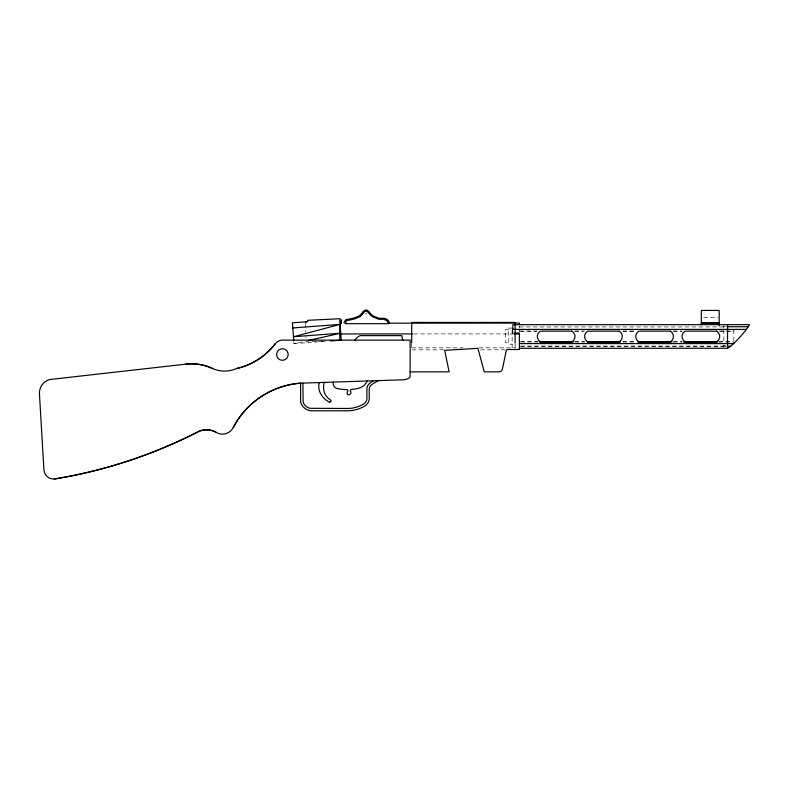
<?xml version="1.0" encoding="UTF-8"?>
<svg xmlns="http://www.w3.org/2000/svg" width="789" height="789" viewBox="0 0 789 789"><rect width="100%" height="100%" fill="white"/><g stroke="black" fill="none" stroke-linecap="round" stroke-linejoin="round"><path stroke-width="0.59" stroke-dasharray="3.94 2.96" d="M364.942 313.795L366.855 313.795M293.814 341.39L293.981 343.708L304.771 341.282M293.981 343.708L327.011 341.213M322.839 341.252L306.093 341.884L305.905 336.992M703.699 317.395L718 317.395M723.059 326.735L726.422 326.735M519.399 326.942L723.829 326.942M512.15 328.086L508.649 328.086L508.649 344.162L512.15 344.162M508.649 329.605L505.374 329.605L505.374 342.653L508.649 342.653M519.399 330.986L537.891 330.986M574.826 330.976L584.718 330.986M622.856 330.976L636.476 330.986M673.352 330.976L682.081 330.986M718.917 330.976L733.839 330.976M520.632 331.528L536.638 331.528M574.826 331.528L583.446 331.528M622.856 331.528L635.175 331.528M673.352 331.528L681.972 331.528M720.15 331.528L733.839 331.528M515.089 333.076L512.613 333.076L512.613 328.421M413.604 333.934L513.244 333.934M520.632 341.479L537.871 341.479M574.826 341.479L584.679 341.479M622.856 341.479L636.398 341.479M673.352 341.479L681.972 341.479M718.917 341.479L732.784 341.479M520.632 342.031L537.891 342.022M574.826 342.031L584.718 342.022M622.856 342.031L636.476 342.022M673.352 342.031L682.081 342.022M718.917 342.031L733.839 342.022M723.829 345.523L725.683 345.493M520.632 346.065L723.829 346.065M723.059 346.233L726.422 346.233M520.632 346.746L723.829 346.746M411.7 347.841L463.153 347.841M479.071 347.841L515.089 347.841M443.704 349.823L411.7 349.823L411.7 343.925M480.629 349.823L505.246 349.823M305.402 323.529L305.728 332.09M733.839 330.068L733.839 341.479M723.829 325.729L723.829 327.849M723.829 329.92L723.829 343.254M723.829 345.158L723.829 347.268M519.399 326.252L519.399 327.849M519.399 330.068L519.399 331.528M515.089 343.925L515.089 347.988M512.85 328.421L512.85 333.076M512.15 330.266L512.15 347.841"/><path stroke-width="1.18" d="M727.537 346.263L730.683 346.263C737.676 339.862 744.569 332.8 749.55 324.664L512.85 324.703L512.85 329.398M360.001 316.645L354.991 318.736A59.994 59.994 0 0 1 346.647 320.541L346.095 320.847A1.726 1.726 0 0 1 346.085 321.981L344.98 323.668L388.513 323.668L386.788 320.492L383.119 319.18A15.514 15.514 0 0 1 378.365 319.131L372.477 316.714A18.157 18.157 0 0 1 368.029 312.128L365.879 311.024L363.837 312.247A16.115 16.115 0 0 1 359.991 316.636M519.399 348.304L727.537 348.265L730.683 346.233M343.955 322.602L345.878 319.614A1.519 1.519 0 0 1 346.775 319.515L347.545 319.367A58.79 58.79 0 0 0 354.705 317.75L359.37 315.837A15.06 15.06 0 0 0 362.96 311.734L365.238 310.067A3.827 3.827 0 0 1 367.072 310.156L368.887 311.527A17.131 17.131 0 0 0 373.089 315.866L378.533 318.115A14.498 14.498 0 0 0 382.093 318.263C385.249 317.75 388.957 319.782 389.539 323.086M378.523 380.614L374.252 382.981A19.735 19.735 0 0 0 371.333 385.002A4.862 4.862 0 0 0 369.301 388.711A85.784 85.784 0 0 0 369.301 397.636A9.143 9.143 0 0 1 364.912 405.931A33.444 33.444 0 0 1 347.545 410.793L310.777 410.793A11.805 11.805 0 0 1 300.589 401.759L300.589 383.178L402.834 379.805A13.541 13.541 0 0 0 409.599 377.734A5.326 5.326 0 0 0 410.142 375.396L410.142 340.138L282.107 340.138A8.945 8.945 0 0 0 275.381 343.619A68.702 68.337 57.4 0 1 236.375 368.611A29.361 29.361 0 0 1 212.764 368.611A50.831 50.062 -80.6 0 0 185.8 364.153L49.49 379.558A14.113 14.113 0 0 0 39.45 393.908L43.928 469.889A9.705 9.705 0 0 0 54.293 479.002A487.937 486.921 71.9 0 0 196.717 432.451A19.518 19.508 -90 0 1 216.344 432.451A12.19 12.131 73.9 0 0 233.238 427.549A82.953 82.953 0 0 1 300.589 383.178A82.983 82.953 59.3 0 0 233.238 427.569M305.353 322.306L305.668 322.228A3.521 3.521 0 0 0 307.858 320.295L339.398 318.766A1.785 1.785 0 0 1 341.252 320.295L341.331 323.076M308.371 340.473L340.73 333.185L293.459 336.765L340.059 324.378L292.798 327.958M324.802 382.409L324.072 383A18.108 18.108 0 0 0 324.072 391.245A13.482 13.482 0 0 0 330.236 399.717L331.153 400.713A1.509 1.509 0 0 1 329.575 402.143M306.951 321.734L292.403 322.839L293.725 340.237M330.344 340.966L341.252 340.138L339.734 320.107M701.322 322.8L719.183 322.8M701.322 322.957L719.183 322.957M701.322 323.115L719.183 323.115M727.537 326.735L748.406 326.735M512.613 329.398L746.463 329.398M515.089 333.076L519.399 333.076L519.399 349.488L507.938 349.488A1.785 1.785 0 0 0 506.193 350.908L502.396 369.114A3.442 3.442 0 0 1 499.033 371.856L484.259 371.856L477.897 348.304L444.68 350.346L449.119 371.856L410.142 371.856M339.793 333.934L412.371 333.934M514.477 333.934L519.399 333.934M539.114 342.022L573.623 342.022M587.184 342.022L620.46 342.022M637.709 342.022L672.218 342.022M683.313 342.022L717.812 342.022M519.399 343.609L733.898 343.609L733.839 342.929M329.378 402.114L328.392 401.621A19.952 19.952 0 0 1 320.482 393.445A15.257 15.257 0 0 1 318.963 383.898A2.406 2.406 0 0 1 319.644 382.576M388.513 323.194L519.399 323.076L519.399 324.703M341.252 320.965L341.341 323.362M727.537 324.703L727.537 348.304M719.183 325.749L719.183 310.422L701.322 310.422L701.322 324.703M515.089 342.978L515.089 322.425L411.7 322.425L411.7 342.978M339.793 324.496L339.793 340.138M302.917 383.109L303.124 402.153A9.478 9.478 0 0 0 310.077 408.317L347.515 408.465A31.116 31.116 0 0 0 363.69 403.948L364.212 403.593A6.815 6.815 0 0 0 366.974 398.366L366.974 397.705A88.25 88.25 0 0 1 366.974 388.504L367.102 387.517A7.2 7.2 0 0 1 369.144 383.789L369.854 383.207A22.033 22.033 0 0 1 373.424 380.781M275.381 343.619A68.574 68.337 57.4 0 1 236.375 368.611M216.344 432.451A19.676 19.547 -90 0 0 196.717 432.451A487.849 486.921 71.9 0 1 54.293 479.002M185.8 364.153A50.555 50.062 -80.6 0 1 212.764 368.611M333.392 382.123A5.484 5.484 0 0 0 334.694 387.172L335.207 387.646A5.858 5.858 0 0 0 337.248 388.523L339.822 389.016A47.902 47.902 0 0 0 345.464 389.579L346.775 389.608A1.174 1.174 0 0 1 347.929 390.782C344.418 397.153 353.433 395.042 350.346 390.752A1.253 1.253 0 0 1 351.47 389.431L353.008 389.283A47.902 47.902 0 0 0 358.591 388.277A12.466 12.466 0 0 0 367.161 380.988M354.902 340.138A11.273 11.273 0 0 1 360.228 335.641L401.838 335.65L402.36 339.043A1.095 1.095 0 0 0 403.455 340.138M571.936 331.153L540.357 331.153A6.164 6.164 0 0 0 540.357 341.834L571.936 341.834A6.164 6.164 0 0 0 571.936 331.153M619.227 331.153L587.657 331.153A6.164 6.164 0 0 0 587.657 341.834L619.227 341.834A6.164 6.164 0 0 0 619.227 331.153M670.384 331.153L638.814 331.153A6.164 6.164 0 0 0 638.814 341.834L670.384 341.834A6.164 6.164 0 0 0 670.384 331.153M716.639 331.153L685.059 331.153A6.164 6.164 0 0 0 685.059 341.834L716.639 341.834A6.164 6.164 0 0 0 716.639 331.153M278.29 358.62A5.809 5.809 0 0 0 288.005 356.017A5.809 5.809 0 0 0 280.894 348.906A5.809 5.809 0 0 0 278.29 358.62"/></g></svg>
